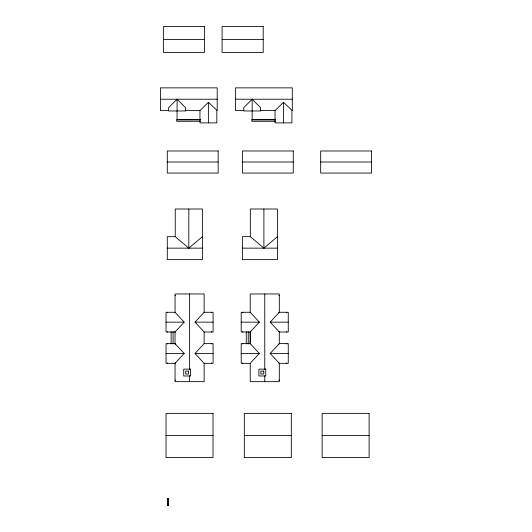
<?xml version="1.0" encoding="UTF-8"?>
<svg xmlns="http://www.w3.org/2000/svg" width="532" height="532" viewBox="0 0 532 532"><rect width="100%" height="100%" fill="white"/><g stroke="black" fill="none" stroke-linecap="round" stroke-linejoin="round"><path stroke-width="0.8" d="M175.5 312.75L175.055 312.284L166.031 312.284L166.031 332.015L175.055 332.015L184.165 322.146L175.055 312.284L175.055 293.963L204.135 293.963L204.135 312.284L195.025 322.146L204.135 332.015L204.135 343.606L195.025 353.467L204.135 363.336L204.135 381.657L175.055 381.657L175.055 363.336L184.165 353.467L175.055 343.606L166.031 343.606L166.031 363.336L175.055 363.336L175.5 362.864M250.226 332.015L259.33 322.146L250.226 312.284L250.226 293.963L279.307 293.963L279.307 312.284L270.196 322.146L279.307 332.015L279.307 343.606L270.196 353.467L279.307 363.336L279.307 381.657L250.226 381.657L250.226 363.336L259.33 353.467L250.226 343.606L250.226 332.015L241.202 332.015L241.202 312.284L250.226 312.284M175.055 332.015L175.5 331.542M278.861 312.75L279.307 312.284L288.258 312.284L288.258 332.015L279.307 332.015L278.861 331.542M278.861 344.071L279.307 343.606L288.258 343.606L288.258 363.336L279.307 363.336L278.861 362.864M177.07 99.225L168.631 107.657L168.631 110.969L185.502 110.969L185.502 107.657L177.07 99.225L177.07 119.933L200.557 119.933M252.161 99.225L243.729 107.657L243.729 110.969L260.6 110.969L260.6 107.657L252.161 99.225L252.161 119.933L275.656 119.933M185.129 110.59L199.946 110.59L208.384 102.304L217.196 110.59L217.196 87.86L160.425 87.86L160.425 110.59L168.657 110.59M260.221 110.59L275.044 110.59L283.483 102.304L292.294 110.59L292.294 87.86L235.523 87.86L235.523 110.59L243.756 110.59M175.241 236.667L175.241 209.003L202.386 209.003L202.386 259.636L167.281 259.636L167.281 236.667L175.241 236.667L188.813 248.151L202.386 236.667M250.333 236.667L250.333 209.003L277.478 209.003L277.478 259.636L242.373 259.636L242.373 236.667L250.333 236.667L263.905 248.151L277.478 236.667M167.647 499.867L168.325 499.867M167.647 504.762L168.325 504.409M167.986 505.4L168.325 505.187L168.325 498.451L167.647 498.451L167.647 505.187L167.986 505.4L167.986 498.451M167.647 504.795L168.325 504.795M168.325 505.154L167.647 505.154M167.647 500.652L168.325 500.293L167.647 500.359L168.325 500.652M168.325 500.951L167.647 500.951M167.647 504.11L168.325 504.11M168.325 500.466L167.647 500.466M168.325 502.541L167.647 502.514L168.325 502.527L167.986 502.501M163.364 39.521L204.474 39.521M222.09 39.521L263.2 39.521M160.425 99.225L217.196 99.225M235.523 99.225L292.294 99.225M200.099 119.547L176.717 119.547L176.717 121.303L200.557 121.303M275.197 119.547L251.816 119.547L251.816 121.303L275.656 121.303M167.281 162.021L218.173 162.021M242.373 162.021L293.272 162.021M320.676 162.021L371.575 162.021M167.281 248.151L202.386 248.151M242.373 248.151L277.478 248.151M175.055 295.526L175.5 295.526M278.861 295.526L279.307 295.526M204.135 312.284L213.086 312.284L213.086 332.015L204.135 332.015M166.031 322.146L184.165 322.146M195.025 322.146L213.086 322.146M241.202 322.146L259.33 322.146M270.196 322.146L288.258 322.146M204.135 343.606L213.086 343.606L213.086 363.336L204.135 363.336M250.226 343.606L241.202 343.606L241.202 363.336L250.226 363.336M166.031 353.467L184.165 353.467M195.025 353.467L213.086 353.467M241.202 353.467L259.33 353.467M270.196 353.467L288.258 353.467M175.055 380.094L175.5 380.094M278.861 380.094L279.307 380.094M166.031 435.482L213.013 435.482M244.334 435.482L291.317 435.482M322.133 435.482L369.115 435.482M167.647 502.541L167.986 502.56M167.647 504.409L168.325 504.762M175.055 343.606L175.5 344.071M291.922 110.59L291.922 122.872L275.044 122.872L275.044 110.59M286.688 312.284L286.688 312.75M286.688 331.542L286.688 332.015M286.688 343.606L286.688 344.071M286.688 362.864L286.688 363.336M283.483 102.304L283.483 122.872M264.763 293.963L264.763 369.281M264.763 375.738L264.763 381.657M263.905 209.003L263.905 248.151M250.206 331.629L250.206 343.991M248.245 331.629L248.245 343.991M246.289 331.629L246.289 343.991M242.765 312.284L242.765 312.75M242.765 331.542L242.765 332.015M242.765 343.606L242.765 344.071M242.765 362.864L242.765 363.336M216.83 110.59L216.83 122.872L199.946 122.872L199.946 110.59M211.517 312.284L211.517 312.75M211.517 331.542L211.517 332.015M211.517 343.606L211.517 344.071M211.517 362.864L211.517 363.336M208.384 102.304L208.384 122.872M189.598 293.963L189.598 369.281M189.598 375.738L189.598 381.657M188.813 209.003L188.813 248.151M175.035 331.629L175.035 343.991M173.08 331.629L173.08 343.991M171.118 331.629L171.118 343.991M167.6 312.284L167.6 312.75M167.6 331.542L167.6 332.015M167.6 343.606L167.6 344.071M167.6 362.864L167.6 363.336M204.474 26.6L163.364 26.6L163.364 52.442L204.474 52.442L204.474 26.6M263.2 26.6L222.09 26.6L222.09 52.442L263.2 52.442L263.2 26.6M218.173 150.982L167.281 150.982L167.281 173.066L218.173 173.066L218.173 150.982M293.272 150.982L242.373 150.982L242.373 173.066L293.272 173.066L293.272 150.982M371.575 150.982L320.676 150.982L320.676 173.066L371.575 173.066L371.575 150.982M190.576 369.128L183.72 369.128L183.72 375.978L190.576 375.978L190.576 369.128M265.741 369.128L258.891 369.128L258.891 375.978L265.741 375.978L265.741 369.128M188.614 371.09L185.681 371.09L185.681 374.023L188.614 374.023L188.614 371.09M263.786 371.09L260.846 371.09L260.846 374.023L263.786 374.023L263.786 371.09M213.013 413.371L166.031 413.371L166.031 457.593L213.013 457.593L213.013 413.371M291.317 413.371L244.334 413.371L244.334 457.593L291.317 457.593L291.317 413.371M369.115 413.371L322.133 413.371L322.133 457.593L369.115 457.593L369.115 413.371"/></g></svg>
